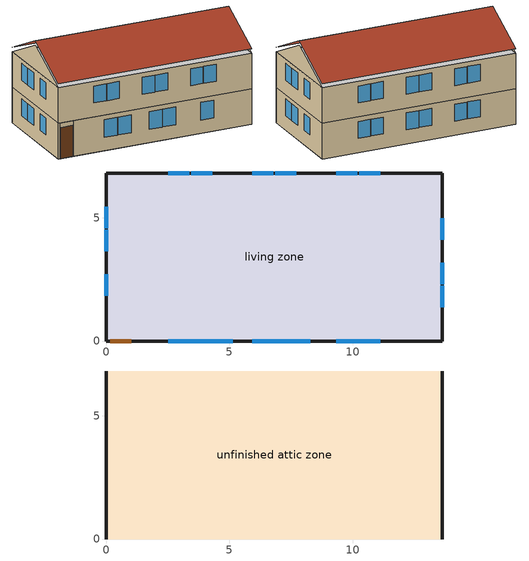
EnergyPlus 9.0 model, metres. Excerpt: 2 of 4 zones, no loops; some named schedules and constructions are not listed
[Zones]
living zone
 floor foundation (FloorFndGrndFinSlab): 0,0 0,6.82 13.63,6.82 13.63,0 z0
 wall outside (WallExtInsFin): 13.63,0 13.63,6.82 0,6.82 0,0 13.63,0 z2.44:4.88; 0.13,0 1.05,0 13.63,0 13.63,6.82 0,6.82 0,0 0.13,0 z0:2.44
 window (WindowConstruction): 13.63,1.38 13.63,2.24 / 13.63,2.3 13.63,3.17 / 13.63,4.11 13.63,4.98 / 2.51,0 3.38,0 / 3.44,0 4.31,0 / 5.92,0 6.79,0 / 6.85,0 7.71,0 / 9.33,0 10.19,0 / 10.25,0 11.12,0 / 0,5.44 0,4.57 / 0,4.51 0,3.65 / 0,2.7 0,1.84 / 11.12,6.82 10.25,6.82 / 10.19,6.82 9.33,6.82 / 7.71,6.82 6.85,6.82 / 6.79,6.82 5.92,6.82 / 4.3,6.82 3.44,6.82 / 3.38,6.82 2.51,6.82 z3.42:4.57; 0,5.44 0,4.57 / 0,4.51 0,3.65 / 0,2.7 0,1.84 / 11.12,6.82 10.25,6.82 / 10.19,6.82 9.33,6.82 / 7.71,6.82 6.85,6.82 / 6.79,6.82 5.92,6.82 / 4.3,6.82 3.44,6.82 / 3.38,6.82 2.51,6.82 / 13.63,1.38 13.63,2.24 / 13.63,2.3 13.63,3.17 / 13.63,4.11 13.63,4.98 z0.98:2.13; 3.25,0 4.16,0 / 4.22,0 5.14,0 / 6.4,0 7.31,0 / 7.37,0 8.28,0 / 10.03,0 10.94,0 z0.92:2.13
 door (Door): 0.15,0 1.02,0 z0:2.13
unfinished attic zone
 floor to living zone (FloorFinInsUnfinAttic): 0,6.82 13.63,6.82 13.63,0 0,0 z4.88
 wall outside (WallExtUninsUnfin): 0,3.41,6.58 0,6.82,4.88 0,0,4.88; 13.63,3.41,6.58 13.63,0,4.88 13.63,6.82,4.88
 roof outside (RoofUnfinInsExt): 13.63,3.41,6.89 0,3.41,6.89 0,0,5.18 13.63,0,5.18; 0,3.41,6.89 13.63,3.41,6.89 13.63,6.82,5.18 0,6.82,5.18
[Schedule:Day:Interval]
res mv_1 range exhaust schedule allday11; res mv_1 range exhaust schedule allday12: No, 15:00, 0, 16:00, 1, 24:00, 0
res mv_1 range exhaust schedule summer design; res range gas|false schedule summer design; res refrig schedule summer design; Window shading schedule allday10; Window shading schedule allday5; Window shading schedule allday6; Window shading schedule allday7; Window shading schedule allday8; Window shading schedule allday9: No, 24:00, 1
res mv_1 range exhaust schedule winter design; res range gas|false schedule winter design; res refrig schedule winter design; Schedule Day 14; Schedule Day 20; Schedule Day 27; Schedule Day 28; Schedule Day 31; Schedule Day 5; Window shading schedule allday1; Window shading schedule allday11; Window shading schedule allday12; Window shading schedule allday2; Window shading schedule allday3; Window shading schedule allday4: No, 24:00, 0
res nv_1 availability schedule allday1 on; res nv_1 availability schedule allday1 on 1; res nv_1 availability schedule allday1 on 10; res nv_1 availability schedule allday1 on 11; res nv_1 availability schedule allday1 on 2; res nv_1 availability schedule allday1 on 3; res nv_1 availability schedule allday1 on 4; res nv_1 availability schedule allday1 on 5; res nv_1 availability schedule allday1 on 6; res nv_1 availability schedule allday1 on 7; res nv_1 availability schedule allday1 on 8; res nv_1 availability schedule allday1 on 9: No, 01:00, 1, 02:00, 1, 03:00, 1, 04:00, 1, 05:00, 1, 06:00, 1, 07:00, 1, 08:00, 1, 09:00, 1, 10:00, 1, 11:00, 1, 12:00, 1, 13:00, 1, 14:00, 1, 15:00, 1, 16:00, 1, 17:00, 1, 18:00, 1, 19:00, 1, 20:00, 1, 21:00, 1, 22:00, 1, 23:00, 1, 24:00, 1
res nv_1 temp schedule allday1; res nv_1 temp schedule allday11; res nv_1 temp schedule allday12; res nv_1 temp schedule allday2; res nv_1 temp schedule allday3; res nv_1 temp schedule allday4: No, 24:00, 23.8889
res nv_1 temp schedule allday10; res nv_1 temp schedule allday5; res nv_1 temp schedule allday6; res nv_1 temp schedule allday7; res nv_1 temp schedule allday8; res nv_1 temp schedule allday9: No, 24:00, 22.2222
res range gas|false schedule allday10; res range gas|false schedule allday11: No, 02:00, 0.0461562, 04:00, 0.026375, 05:00, 0.0461562, 06:00, 0.0725311, 07:00, 0.164844, 08:00, 0.276937, 09:00, 0.303312, 10:00, 0.3165, 11:00, 0.276937, 12:00, 0.329687, 13:00, 0.375843, 14:00, 0.303312, 15:00, 0.375843, 16:00, 0.290125, 17:00, 0.606624, 18:00, 0.989061, 19:00, 0.771468, 20:00, 0.395624, 21:00, 0.230781, 22:00, 0.164844, 23:00, 0.1055, 24:00, 0.0725311
res range gas|false schedule allday12: No, 02:00, 0.0466667, 04:00, 0.0266667, 05:00, 0.0466667, 06:00, 0.0733333, 07:00, 0.166667, 08:00, 0.28, 09:00, 0.306667, 10:00, 0.32, 11:00, 0.28, 12:00, 0.333333, 13:00, 0.38, 14:00, 0.306667, 15:00, 0.38, 16:00, 0.293333, 17:00, 0.613333, 18:00, 1, 19:00, 0.78, 20:00, 0.4, 21:00, 0.233333, 22:00, 0.166667, 23:00, 0.106667, 24:00, 0.0733333
res range gas|false schedule allday8: No, 02:00, 0.0381161, 04:00, 0.0217806, 05:00, 0.0381161, 06:00, 0.0598967, 07:00, 0.136129, 08:00, 0.228696, 09:00, 0.250477, 10:00, 0.261367, 11:00, 0.228696, 12:00, 0.272258, 13:00, 0.310374, 14:00, 0.250477, 15:00, 0.310374, 16:00, 0.239587, 17:00, 0.500954, 18:00, 0.816773, 19:00, 0.637083, 20:00, 0.326709, 21:00, 0.19058, 22:00, 0.136129, 23:00, 0.0871225, 24:00, 0.0598967
res range gas|false schedule allday9: No, 02:00, 0.0378608, 04:00, 0.0216348, 05:00, 0.0378608, 06:00, 0.0594956, 07:00, 0.135217, 08:00, 0.227165, 09:00, 0.2488, 10:00, 0.259617, 11:00, 0.227165, 12:00, 0.270435, 13:00, 0.308295, 14:00, 0.2488, 15:00, 0.308295, 16:00, 0.237982, 17:00, 0.4976, 18:00, 0.811304, 19:00, 0.632817, 20:00, 0.324521, 21:00, 0.189304, 22:00, 0.135217, 23:00, 0.086539, 24:00, 0.0594956
res refrig schedule allday1; res refrig schedule allday12: No, 01:00, 0.610949, 02:00, 0.595675, 03:00, 0.580401, 04:00, 0.565128, 06:00, 0.549854, 07:00, 0.580401, 08:00, 0.610949, 10:00, 0.626223, 12:00, 0.610949, 15:00, 0.641496, 16:00, 0.626223, 17:00, 0.672044, 18:00, 0.733139, 19:00, 0.763686, 20:00, 0.733139, 21:00, 0.717865, 22:00, 0.702591, 23:00, 0.672044, 24:00, 0.626223
res refrig schedule allday10: No, 01:00, 0.679562, 02:00, 0.662573, 03:00, 0.645584, 04:00, 0.628595, 06:00, 0.611606, 07:00, 0.645584, 08:00, 0.679562, 10:00, 0.696551, 12:00, 0.679562, 15:00, 0.71354, 16:00, 0.696551, 17:00, 0.747518, 18:00, 0.815474, 19:00, 0.849453, 20:00, 0.815474, 21:00, 0.798485, 22:00, 0.781496, 23:00, 0.747518, 24:00, 0.696551
res refrig schedule allday11: No, 01:00, 0.675182, 02:00, 0.658303, 03:00, 0.641423, 04:00, 0.624544, 06:00, 0.607664, 07:00, 0.641423, 08:00, 0.675182, 10:00, 0.692062, 12:00, 0.675182, 15:00, 0.708942, 16:00, 0.692062, 17:00, 0.742701, 18:00, 0.810219, 19:00, 0.843978, 20:00, 0.810219, 21:00, 0.793339, 22:00, 0.77646, 23:00, 0.742701, 24:00, 0.692062
res refrig schedule allday2: No, 01:00, 0.609489, 02:00, 0.594252, 03:00, 0.579015, 04:00, 0.563777, 06:00, 0.54854, 07:00, 0.579015, 08:00, 0.609489, 10:00, 0.624726, 12:00, 0.609489, 15:00, 0.639964, 16:00, 0.624726, 17:00, 0.670438, 18:00, 0.731387, 19:00, 0.761861, 20:00, 0.731387, 21:00, 0.71615, 22:00, 0.700912, 23:00, 0.670438, 24:00, 0.624726
res refrig schedule allday3; res refrig schedule allday4; res refrig schedule allday5: No, 01:00, 0.791241, 02:00, 0.77146, 03:00, 0.751679, 04:00, 0.731898, 06:00, 0.712117, 07:00, 0.751679, 08:00, 0.791241, 10:00, 0.811022, 12:00, 0.791241, 15:00, 0.830803, 16:00, 0.811022, 17:00, 0.870365, 18:00, 0.949489, 19:00, 0.989051, 20:00, 0.949489, 21:00, 0.929708, 22:00, 0.909927, 23:00, 0.870365, 24:00, 0.811022
res refrig schedule allday6; res refrig schedule allday7; res refrig schedule allday8; res refrig schedule allday9: No, 01:00, 0.8, 02:00, 0.78, 03:00, 0.76, 04:00, 0.74, 06:00, 0.72, 07:00, 0.76, 08:00, 0.8, 10:00, 0.82, 12:00, 0.8, 15:00, 0.84, 16:00, 0.82, 17:00, 0.88, 18:00, 0.96, 19:00, 1, 20:00, 0.96, 21:00, 0.94, 22:00, 0.92, 23:00, 0.88, 24:00, 0.82
[Schedule:Week:Daily]
res mv_1 bath exhaust schedule Week Rule - Jan1-Jan6: Schedule Day 32, res mv_1 bath exhaust schedule allday1, res mv_1 bath exhaust schedule allday1, res mv_1 bath exhaust schedule allday1, res mv_1 bath exhaust schedule allday1, res mv_1 bath exhaust schedule allday1, res mv_1 bath exhaust schedule allday1, Schedule Day 32, res mv_1 bath exhaust schedule summer design, res mv_1 bath exhaust schedule winter design, Schedule Day 32, Schedule Day 32
res mv_1 bath exhaust schedule Week Rule - Jan7-Jan27: res mv_1 bath exhaust schedule allday1, res mv_1 bath exhaust schedule allday1, res mv_1 bath exhaust schedule allday1, res mv_1 bath exhaust schedule allday1, res mv_1 bath exhaust schedule allday1, res mv_1 bath exhaust schedule allday1, res mv_1 bath exhaust schedule allday1, Schedule Day 32, res mv_1 bath exhaust schedule summer design, res mv_1 bath exhaust schedule winter design, Schedule Day 32, Schedule Day 32
res mv_1 bath exhaust schedule Week Rule - Jan28-Feb3: res mv_1 bath exhaust schedule allday1, res mv_1 bath exhaust schedule allday1, res mv_1 bath exhaust schedule allday1, res mv_1 bath exhaust schedule allday1, res mv_1 bath exhaust schedule allday2, res mv_1 bath exhaust schedule allday2, res mv_1 bath exhaust schedule allday2, Schedule Day 32, res mv_1 bath exhaust schedule summer design, res mv_1 bath exhaust schedule winter design, Schedule Day 32, Schedule Day 32
res mv_1 bath exhaust schedule Week Rule - Feb4-Feb24: res mv_1 bath exhaust schedule allday2, res mv_1 bath exhaust schedule allday2, res mv_1 bath exhaust schedule allday2, res mv_1 bath exhaust schedule allday2, res mv_1 bath exhaust schedule allday2, res mv_1 bath exhaust schedule allday2, res mv_1 bath exhaust schedule allday2, Schedule Day 32, res mv_1 bath exhaust schedule summer design, res mv_1 bath exhaust schedule winter design, Schedule Day 32, Schedule Day 32
res mv_1 bath exhaust schedule Week Rule - Feb25-Mar3: res mv_1 bath exhaust schedule allday2, res mv_1 bath exhaust schedule allday2, res mv_1 bath exhaust schedule allday2, res mv_1 bath exhaust schedule allday2, res mv_1 bath exhaust schedule allday3, res mv_1 bath exhaust schedule allday3, res mv_1 bath exhaust schedule allday3, Schedule Day 32, res mv_1 bath exhaust schedule summer design, res mv_1 bath exhaust schedule winter design, Schedule Day 32, Schedule Day 32
res mv_1 bath exhaust schedule Week Rule - Mar4-Mar31: res mv_1 bath exhaust schedule allday3, res mv_1 bath exhaust schedule allday3, res mv_1 bath exhaust schedule allday3, res mv_1 bath exhaust schedule allday3, res mv_1 bath exhaust schedule allday3, res mv_1 bath exhaust schedule allday3, res mv_1 bath exhaust schedule allday3, Schedule Day 32, res mv_1 bath exhaust schedule summer design, res mv_1 bath exhaust schedule winter design, Schedule Day 32, Schedule Day 32
res mv_1 bath exhaust schedule Week Rule - Apr1-Apr28: res mv_1 bath exhaust schedule allday4, res mv_1 bath exhaust schedule allday4, res mv_1 bath exhaust schedule allday4, res mv_1 bath exhaust schedule allday4, res mv_1 bath exhaust schedule allday4, res mv_1 bath exhaust schedule allday4, res mv_1 bath exhaust schedule allday4, Schedule Day 32, res mv_1 bath exhaust schedule summer design, res mv_1 bath exhaust schedule winter design, Schedule Day 32, Schedule Day 32
res mv_1 bath exhaust schedule Week Rule - Apr29-May5: res mv_1 bath exhaust schedule allday4, res mv_1 bath exhaust schedule allday4, res mv_1 bath exhaust schedule allday5, res mv_1 bath exhaust schedule allday5, res mv_1 bath exhaust schedule allday5, res mv_1 bath exhaust schedule allday5, res mv_1 bath exhaust schedule allday5, Schedule Day 32, res mv_1 bath exhaust schedule summer design, res mv_1 bath exhaust schedule winter design, Schedule Day 32, Schedule Day 32
res mv_1 bath exhaust schedule Week Rule - May6-May26: res mv_1 bath exhaust schedule allday5, res mv_1 bath exhaust schedule allday5, res mv_1 bath exhaust schedule allday5, res mv_1 bath exhaust schedule allday5, res mv_1 bath exhaust schedule allday5, res mv_1 bath exhaust schedule allday5, res mv_1 bath exhaust schedule allday5, Schedule Day 32, res mv_1 bath exhaust schedule summer design, res mv_1 bath exhaust schedule winter design, Schedule Day 32, Schedule Day 32
res mv_1 bath exhaust schedule Week Rule - May27-Jun2: res mv_1 bath exhaust schedule allday5, res mv_1 bath exhaust schedule allday5, res mv_1 bath exhaust schedule allday5, res mv_1 bath exhaust schedule allday5, res mv_1 bath exhaust schedule allday5, res mv_1 bath exhaust schedule allday6, res mv_1 bath exhaust schedule allday6, Schedule Day 32, res mv_1 bath exhaust schedule summer design, res mv_1 bath exhaust schedule winter design, Schedule Day 32, Schedule Day 32
res mv_1 bath exhaust schedule Week Rule - Jun3-Jun30: res mv_1 bath exhaust schedule allday6, res mv_1 bath exhaust schedule allday6, res mv_1 bath exhaust schedule allday6, res mv_1 bath exhaust schedule allday6, res mv_1 bath exhaust schedule allday6, res mv_1 bath exhaust schedule allday6, res mv_1 bath exhaust schedule allday6, Schedule Day 32, res mv_1 bath exhaust schedule summer design, res mv_1 bath exhaust schedule winter design, Schedule Day 32, Schedule Day 32
res mv_1 bath exhaust schedule Week Rule - Jul1-Jul28: res mv_1 bath exhaust schedule allday7, res mv_1 bath exhaust schedule allday7, res mv_1 bath exhaust schedule allday7, res mv_1 bath exhaust schedule allday7, res mv_1 bath exhaust schedule allday7, res mv_1 bath exhaust schedule allday7, res mv_1 bath exhaust schedule allday7, Schedule Day 32, res mv_1 bath exhaust schedule summer design, res mv_1 bath exhaust schedule winter design, Schedule Day 32, Schedule Day 32
res mv_1 bath exhaust schedule Week Rule - Jul29-Aug4: res mv_1 bath exhaust schedule allday7, res mv_1 bath exhaust schedule allday7, res mv_1 bath exhaust schedule allday7, res mv_1 bath exhaust schedule allday8, res mv_1 bath exhaust schedule allday8, res mv_1 bath exhaust schedule allday8, res mv_1 bath exhaust schedule allday8, Schedule Day 32, res mv_1 bath exhaust schedule summer design, res mv_1 bath exhaust schedule winter design, Schedule Day 32, Schedule Day 32
res mv_1 bath exhaust schedule Week Rule - Aug5-Aug25: res mv_1 bath exhaust schedule allday8, res mv_1 bath exhaust schedule allday8, res mv_1 bath exhaust schedule allday8, res mv_1 bath exhaust schedule allday8, res mv_1 bath exhaust schedule allday8, res mv_1 bath exhaust schedule allday8, res mv_1 bath exhaust schedule allday8, Schedule Day 32, res mv_1 bath exhaust schedule summer design, res mv_1 bath exhaust schedule winter design, Schedule Day 32, Schedule Day 32
res mv_1 bath exhaust schedule Week Rule - Aug26-Sep1: res mv_1 bath exhaust schedule allday8, res mv_1 bath exhaust schedule allday8, res mv_1 bath exhaust schedule allday8, res mv_1 bath exhaust schedule allday8, res mv_1 bath exhaust schedule allday8, res mv_1 bath exhaust schedule allday8, res mv_1 bath exhaust schedule allday9, Schedule Day 32, res mv_1 bath exhaust schedule summer design, res mv_1 bath exhaust schedule winter design, Schedule Day 32, Schedule Day 32
res mv_1 bath exhaust schedule Week Rule - Sep2-Sep29: res mv_1 bath exhaust schedule allday9, res mv_1 bath exhaust schedule allday9, res mv_1 bath exhaust schedule allday9, res mv_1 bath exhaust schedule allday9, res mv_1 bath exhaust schedule allday9, res mv_1 bath exhaust schedule allday9, res mv_1 bath exhaust schedule allday9, Schedule Day 32, res mv_1 bath exhaust schedule summer design, res mv_1 bath exhaust schedule winter design, Schedule Day 32, Schedule Day 32
res mv_1 bath exhaust schedule Week Rule - Sep30-Oct6: res mv_1 bath exhaust schedule allday9, res mv_1 bath exhaust schedule allday10, res mv_1 bath exhaust schedule allday10, res mv_1 bath exhaust schedule allday10, res mv_1 bath exhaust schedule allday10, res mv_1 bath exhaust schedule allday10, res mv_1 bath exhaust schedule allday10, Schedule Day 32, res mv_1 bath exhaust schedule summer design, res mv_1 bath exhaust schedule winter design, Schedule Day 32, Schedule Day 32
res mv_1 bath exhaust schedule Week Rule - Oct7-Oct27: res mv_1 bath exhaust schedule allday10, res mv_1 bath exhaust schedule allday10, res mv_1 bath exhaust schedule allday10, res mv_1 bath exhaust schedule allday10, res mv_1 bath exhaust schedule allday10, res mv_1 bath exhaust schedule allday10, res mv_1 bath exhaust schedule allday10, Schedule Day 32, res mv_1 bath exhaust schedule summer design, res mv_1 bath exhaust schedule winter design, Schedule Day 32, Schedule Day 32
res mv_1 bath exhaust schedule Week Rule - Oct28-Nov3: res mv_1 bath exhaust schedule allday10, res mv_1 bath exhaust schedule allday10, res mv_1 bath exhaust schedule allday10, res mv_1 bath exhaust schedule allday10, res mv_1 bath exhaust schedule allday11, res mv_1 bath exhaust schedule allday11, res mv_1 bath exhaust schedule allday11, Schedule Day 32, res mv_1 bath exhaust schedule summer design, res mv_1 bath exhaust schedule winter design, Schedule Day 32, Schedule Day 32
res mv_1 bath exhaust schedule Week Rule - Nov4-Nov24: res mv_1 bath exhaust schedule allday11, res mv_1 bath exhaust schedule allday11, res mv_1 bath exhaust schedule allday11, res mv_1 bath exhaust schedule allday11, res mv_1 bath exhaust schedule allday11, res mv_1 bath exhaust schedule allday11, res mv_1 bath exhaust schedule allday11, Schedule Day 32, res mv_1 bath exhaust schedule summer design, res mv_1 bath exhaust schedule winter design, Schedule Day 32, Schedule Day 32
res mv_1 bath exhaust schedule Week Rule - Nov25-Dec1: res mv_1 bath exhaust schedule allday11, res mv_1 bath exhaust schedule allday11, res mv_1 bath exhaust schedule allday11, res mv_1 bath exhaust schedule allday11, res mv_1 bath exhaust schedule allday11, res mv_1 bath exhaust schedule allday11, res mv_1 bath exhaust schedule allday12, Schedule Day 32, res mv_1 bath exhaust schedule summer design, res mv_1 bath exhaust schedule winter design, Schedule Day 32, Schedule Day 32
res mv_1 bath exhaust schedule Week Rule - Dec2-Dec31: res mv_1 bath exhaust schedule allday12, res mv_1 bath exhaust schedule allday12, res mv_1 bath exhaust schedule allday12, res mv_1 bath exhaust schedule allday12, res mv_1 bath exhaust schedule allday12, res mv_1 bath exhaust schedule allday12, res mv_1 bath exhaust schedule allday12, Schedule Day 32, res mv_1 bath exhaust schedule summer design, res mv_1 bath exhaust schedule winter design, Schedule Day 32, Schedule Day 32
res mv_1 dryer exhaust schedule Week Rule - Jan1-Jan6: Schedule Day 33, res mv_1 dryer exhaust schedule allday1, res mv_1 dryer exhaust schedule allday2, res mv_1 dryer exhaust schedule allday3, res mv_1 dryer exhaust schedule allday4, res mv_1 dryer exhaust schedule allday5, res mv_1 dryer exhaust schedule allday6, Schedule Day 33, Schedule Day 33, Schedule Day 33, Schedule Day 33, Schedule Day 33
res mv_1 dryer exhaust schedule Week Rule - Jan7-Dec31: res mv_1 dryer exhaust schedule allday7, res mv_1 dryer exhaust schedule allday1, res mv_1 dryer exhaust schedule allday2, res mv_1 dryer exhaust schedule allday3, res mv_1 dryer exhaust schedule allday4, res mv_1 dryer exhaust schedule allday5, res mv_1 dryer exhaust schedule allday6, Schedule Day 33, Schedule Day 33, Schedule Day 33, Schedule Day 33, Schedule Day 33
res mv_1 range exhaust schedule Week Rule - Jan1-Jan6: Schedule Day 31, res mv_1 range exhaust schedule allday1, res mv_1 range exhaust schedule allday1, res mv_1 range exhaust schedule allday1, res mv_1 range exhaust schedule allday1, res mv_1 range exhaust schedule allday1, res mv_1 range exhaust schedule allday1, Schedule Day 31, res mv_1 range exhaust schedule summer design, res mv_1 range exhaust schedule winter design, Schedule Day 31, Schedule Day 31
res mv_1 range exhaust schedule Week Rule - Jan7-Jan27: res mv_1 range exhaust schedule allday1, res mv_1 range exhaust schedule allday1, res mv_1 range exhaust schedule allday1, res mv_1 range exhaust schedule allday1, res mv_1 range exhaust schedule allday1, res mv_1 range exhaust schedule allday1, res mv_1 range exhaust schedule allday1, Schedule Day 31, res mv_1 range exhaust schedule summer design, res mv_1 range exhaust schedule winter design, Schedule Day 31, Schedule Day 31
res mv_1 range exhaust schedule Week Rule - Jan28-Feb3: res mv_1 range exhaust schedule allday1, res mv_1 range exhaust schedule allday1, res mv_1 range exhaust schedule allday1, res mv_1 range exhaust schedule allday1, res mv_1 range exhaust schedule allday2, res mv_1 range exhaust schedule allday2, res mv_1 range exhaust schedule allday2, Schedule Day 31, res mv_1 range exhaust schedule summer design, res mv_1 range exhaust schedule winter design, Schedule Day 31, Schedule Day 31
res mv_1 range exhaust schedule Week Rule - Feb4-Feb24: res mv_1 range exhaust schedule allday2, res mv_1 range exhaust schedule allday2, res mv_1 range exhaust schedule allday2, res mv_1 range exhaust schedule allday2, res mv_1 range exhaust schedule allday2, res mv_1 range exhaust schedule allday2, res mv_1 range exhaust schedule allday2, Schedule Day 31, res mv_1 range exhaust schedule summer design, res mv_1 range exhaust schedule winter design, Schedule Day 31, Schedule Day 31
res mv_1 range exhaust schedule Week Rule - Feb25-Mar3: res mv_1 range exhaust schedule allday2, res mv_1 range exhaust schedule allday2, res mv_1 range exhaust schedule allday2, res mv_1 range exhaust schedule allday2, res mv_1 range exhaust schedule allday3, res mv_1 range exhaust schedule allday3, res mv_1 range exhaust schedule allday3, Schedule Day 31, res mv_1 range exhaust schedule summer design, res mv_1 range exhaust schedule winter design, Schedule Day 31, Schedule Day 31
res mv_1 range exhaust schedule Week Rule - Mar4-Mar31: res mv_1 range exhaust schedule allday3, res mv_1 range exhaust schedule allday3, res mv_1 range exhaust schedule allday3, res mv_1 range exhaust schedule allday3, res mv_1 range exhaust schedule allday3, res mv_1 range exhaust schedule allday3, res mv_1 range exhaust schedule allday3, Schedule Day 31, res mv_1 range exhaust schedule summer design, res mv_1 range exhaust schedule winter design, Schedule Day 31, Schedule Day 31
res mv_1 range exhaust schedule Week Rule - Apr1-Apr28: res mv_1 range exhaust schedule allday4, res mv_1 range exhaust schedule allday4, res mv_1 range exhaust schedule allday4, res mv_1 range exhaust schedule allday4, res mv_1 range exhaust schedule allday4, res mv_1 range exhaust schedule allday4, res mv_1 range exhaust schedule allday4, Schedule Day 31, res mv_1 range exhaust schedule summer design, res mv_1 range exhaust schedule winter design, Schedule Day 31, Schedule Day 31
res mv_1 range exhaust schedule Week Rule - Nov4-Nov24: res mv_1 range exhaust schedule allday11, res mv_1 range exhaust schedule allday11, res mv_1 range exhaust schedule allday11, res mv_1 range exhaust schedule allday11, res mv_1 range exhaust schedule allday11, res mv_1 range exhaust schedule allday11, res mv_1 range exhaust schedule allday11, Schedule Day 31, res mv_1 range exhaust schedule summer design, res mv_1 range exhaust schedule winter design, Schedule Day 31, Schedule Day 31
res mv_1 range exhaust schedule Week Rule - Nov25-Dec1: res mv_1 range exhaust schedule allday11, res mv_1 range exhaust schedule allday11, res mv_1 range exhaust schedule allday11, res mv_1 range exhaust schedule allday11, res mv_1 range exhaust schedule allday11, res mv_1 range exhaust schedule allday11, res mv_1 range exhaust schedule allday12, Schedule Day 31, res mv_1 range exhaust schedule summer design, res mv_1 range exhaust schedule winter design, Schedule Day 31, Schedule Day 31
res mv_1 range exhaust schedule Week Rule - Dec2-Dec31: res mv_1 range exhaust schedule allday12, res mv_1 range exhaust schedule allday12, res mv_1 range exhaust schedule allday12, res mv_1 range exhaust schedule allday12, res mv_1 range exhaust schedule allday12, res mv_1 range exhaust schedule allday12, res mv_1 range exhaust schedule allday12, Schedule Day 31, res mv_1 range exhaust schedule summer design, res mv_1 range exhaust schedule winter design, Schedule Day 31, Schedule Day 31
res nv_1 avail schedule Week Rule - Jan1-Jan27: Schedule Day 28, res nv_1 availability schedule allday1 on, Schedule Day 28, res nv_1 availability schedule allday1 on, Schedule Day 28, res nv_1 availability schedule allday1 on, Schedule Day 28, Schedule Day 28, Schedule Day 28, Schedule Day 28, Schedule Day 28, Schedule Day 28
res nv_1 avail schedule Week Rule - Jan28-Feb3: Schedule Day 28, res nv_1 availability schedule allday1 on, Schedule Day 28, res nv_1 availability schedule allday1 on, Schedule Day 28, res nv_1 availability schedule allday1 on 1, Schedule Day 28, Schedule Day 28, Schedule Day 28, Schedule Day 28, Schedule Day 28, Schedule Day 28
res nv_1 avail schedule Week Rule - Feb4-Feb24: Schedule Day 28, res nv_1 availability schedule allday1 on 1, Schedule Day 28, res nv_1 availability schedule allday1 on 1, Schedule Day 28, res nv_1 availability schedule allday1 on 1, Schedule Day 28, Schedule Day 28, Schedule Day 28, Schedule Day 28, Schedule Day 28, Schedule Day 28
res nv_1 avail schedule Week Rule - Feb25-Mar3: Schedule Day 28, res nv_1 availability schedule allday1 on 1, Schedule Day 28, res nv_1 availability schedule allday1 on 1, Schedule Day 28, res nv_1 availability schedule allday1 on 2, Schedule Day 28, Schedule Day 28, Schedule Day 28, Schedule Day 28, Schedule Day 28, Schedule Day 28
res nv_1 avail schedule Week Rule - Mar4-Mar31: Schedule Day 28, res nv_1 availability schedule allday1 on 2, Schedule Day 28, res nv_1 availability schedule allday1 on 2, Schedule Day 28, res nv_1 availability schedule allday1 on 2, Schedule Day 28, Schedule Day 28, Schedule Day 28, Schedule Day 28, Schedule Day 28, Schedule Day 28
res nv_1 avail schedule Week Rule - Apr1-Apr28: Schedule Day 28, res nv_1 availability schedule allday1 on 3, Schedule Day 28, res nv_1 availability schedule allday1 on 3, Schedule Day 28, res nv_1 availability schedule allday1 on 3, Schedule Day 28, Schedule Day 28, Schedule Day 28, Schedule Day 28, Schedule Day 28, Schedule Day 28
res nv_1 avail schedule Week Rule - Apr29-May5: Schedule Day 28, res nv_1 availability schedule allday1 on 3, Schedule Day 28, res nv_1 availability schedule allday1 on 4, Schedule Day 28, res nv_1 availability schedule allday1 on 4, Schedule Day 28, Schedule Day 28, Schedule Day 28, Schedule Day 28, Schedule Day 28, Schedule Day 28
res nv_1 avail schedule Week Rule - May6-May26: Schedule Day 28, res nv_1 availability schedule allday1 on 4, Schedule Day 28, res nv_1 availability schedule allday1 on 4, Schedule Day 28, res nv_1 availability schedule allday1 on 4, Schedule Day 28, Schedule Day 28, Schedule Day 28, Schedule Day 28, Schedule Day 28, Schedule Day 28
res nv_1 avail schedule Week Rule - May27-Jun2: Schedule Day 28, res nv_1 availability schedule allday1 on 4, Schedule Day 28, res nv_1 availability schedule allday1 on 4, Schedule Day 28, res nv_1 availability schedule allday1 on 5, Schedule Day 28, Schedule Day 28, Schedule Day 28, Schedule Day 28, Schedule Day 28, Schedule Day 28
res nv_1 avail schedule Week Rule - Jun3-Jun30: Schedule Day 28, res nv_1 availability schedule allday1 on 5, Schedule Day 28, res nv_1 availability schedule allday1 on 5, Schedule Day 28, res nv_1 availability schedule allday1 on 5, Schedule Day 28, Schedule Day 28, Schedule Day 28, Schedule Day 28, Schedule Day 28, Schedule Day 28
res nv_1 avail schedule Week Rule - Jul1-Jul28: Schedule Day 28, res nv_1 availability schedule allday1 on 6, Schedule Day 28, res nv_1 availability schedule allday1 on 6, Schedule Day 28, res nv_1 availability schedule allday1 on 6, Schedule Day 28, Schedule Day 28, Schedule Day 28, Schedule Day 28, Schedule Day 28, Schedule Day 28
res nv_1 avail schedule Week Rule - Jul29-Aug4: Schedule Day 28, res nv_1 availability schedule allday1 on 6, Schedule Day 28, res nv_1 availability schedule allday1 on 7, Schedule Day 28, res nv_1 availability schedule allday1 on 7, Schedule Day 28, Schedule Day 28, Schedule Day 28, Schedule Day 28, Schedule Day 28, Schedule Day 28
res nv_1 avail schedule Week Rule - Aug5-Sep1: Schedule Day 28, res nv_1 availability schedule allday1 on 7, Schedule Day 28, res nv_1 availability schedule allday1 on 7, Schedule Day 28, res nv_1 availability schedule allday1 on 7, Schedule Day 28, Schedule Day 28, Schedule Day 28, Schedule Day 28, Schedule Day 28, Schedule Day 28
res nv_1 avail schedule Week Rule - Sep2-Sep29: Schedule Day 28, res nv_1 availability schedule allday1 on 8, Schedule Day 28, res nv_1 availability schedule allday1 on 8, Schedule Day 28, res nv_1 availability schedule allday1 on 8, Schedule Day 28, Schedule Day 28, Schedule Day 28, Schedule Day 28, Schedule Day 28, Schedule Day 28
res nv_1 avail schedule Week Rule - Sep30-Oct27: Schedule Day 28, res nv_1 availability schedule allday1 on 9, Schedule Day 28, res nv_1 availability schedule allday1 on 9, Schedule Day 28, res nv_1 availability schedule allday1 on 9, Schedule Day 28, Schedule Day 28, Schedule Day 28, Schedule Day 28, Schedule Day 28, Schedule Day 28
res nv_1 avail schedule Week Rule - Oct28-Nov3: Schedule Day 28, res nv_1 availability schedule allday1 on 9, Schedule Day 28, res nv_1 availability schedule allday1 on 9, Schedule Day 28, res nv_1 availability schedule allday1 on 10, Schedule Day 28, Schedule Day 28, Schedule Day 28, Schedule Day 28, Schedule Day 28, Schedule Day 28
res nv_1 avail schedule Week Rule - Nov4-Dec1: Schedule Day 28, res nv_1 availability schedule allday1 on 10, Schedule Day 28, res nv_1 availability schedule allday1 on 10, Schedule Day 28, res nv_1 availability schedule allday1 on 10, Schedule Day 28, Schedule Day 28, Schedule Day 28, Schedule Day 28, Schedule Day 28, Schedule Day 28
res nv_1 avail schedule Week Rule - Dec2-Dec31: Schedule Day 28, res nv_1 availability schedule allday1 on 11, Schedule Day 28, res nv_1 availability schedule allday1 on 11, Schedule Day 28, res nv_1 availability schedule allday1 on 11, Schedule Day 28, Schedule Day 28, Schedule Day 28, Schedule Day 28, Schedule Day 28, Schedule Day 28
res nv_1 temp schedule Week Rule - Jan1-Jan6: Schedule Day 27, res nv_1 temp schedule allday1, res nv_1 temp schedule allday1, res nv_1 temp schedule allday1, res nv_1 temp schedule allday1, res nv_1 temp schedule allday1, res nv_1 temp schedule allday1, Schedule Day 27, Schedule Day 27, Schedule Day 27, Schedule Day 27, Schedule Day 27
res nv_1 temp schedule Week Rule - Jan7-Jan27: res nv_1 temp schedule allday1, res nv_1 temp schedule allday1, res nv_1 temp schedule allday1, res nv_1 temp schedule allday1, res nv_1 temp schedule allday1, res nv_1 temp schedule allday1, res nv_1 temp schedule allday1, Schedule Day 27, Schedule Day 27, Schedule Day 27, Schedule Day 27, Schedule Day 27
res nv_1 temp schedule Week Rule - Jan28-Feb3: res nv_1 temp schedule allday1, res nv_1 temp schedule allday1, res nv_1 temp schedule allday1, res nv_1 temp schedule allday1, res nv_1 temp schedule allday2, res nv_1 temp schedule allday2, res nv_1 temp schedule allday2, Schedule Day 27, Schedule Day 27, Schedule Day 27, Schedule Day 27, Schedule Day 27
res nv_1 temp schedule Week Rule - Feb4-Feb24: res nv_1 temp schedule allday2, res nv_1 temp schedule allday2, res nv_1 temp schedule allday2, res nv_1 temp schedule allday2, res nv_1 temp schedule allday2, res nv_1 temp schedule allday2, res nv_1 temp schedule allday2, Schedule Day 27, Schedule Day 27, Schedule Day 27, Schedule Day 27, Schedule Day 27
res nv_1 temp schedule Week Rule - Feb25-Mar3: res nv_1 temp schedule allday2, res nv_1 temp schedule allday2, res nv_1 temp schedule allday2, res nv_1 temp schedule allday2, res nv_1 temp schedule allday3, res nv_1 temp schedule allday3, res nv_1 temp schedule allday3, Schedule Day 27, Schedule Day 27, Schedule Day 27, Schedule Day 27, Schedule Day 27
res nv_1 temp schedule Week Rule - Mar4-Mar31: res nv_1 temp schedule allday3, res nv_1 temp schedule allday3, res nv_1 temp schedule allday3, res nv_1 temp schedule allday3, res nv_1 temp schedule allday3, res nv_1 temp schedule allday3, res nv_1 temp schedule allday3, Schedule Day 27, Schedule Day 27, Schedule Day 27, Schedule Day 27, Schedule Day 27
res nv_1 temp schedule Week Rule - Apr1-Apr28: res nv_1 temp schedule allday4, res nv_1 temp schedule allday4, res nv_1 temp schedule allday4, res nv_1 temp schedule allday4, res nv_1 temp schedule allday4, res nv_1 temp schedule allday4, res nv_1 temp schedule allday4, Schedule Day 27, Schedule Day 27, Schedule Day 27, Schedule Day 27, Schedule Day 27
res nv_1 temp schedule Week Rule - Apr29-May5: res nv_1 temp schedule allday4, res nv_1 temp schedule allday4, res nv_1 temp schedule allday5, res nv_1 temp schedule allday5, res nv_1 temp schedule allday5, res nv_1 temp schedule allday5, res nv_1 temp schedule allday5, Schedule Day 27, Schedule Day 27, Schedule Day 27, Schedule Day 27, Schedule Day 27
res nv_1 temp schedule Week Rule - May6-May26: res nv_1 temp schedule allday5, res nv_1 temp schedule allday5, res nv_1 temp schedule allday5, res nv_1 temp schedule allday5, res nv_1 temp schedule allday5, res nv_1 temp schedule allday5, res nv_1 temp schedule allday5, Schedule Day 27, Schedule Day 27, Schedule Day 27, Schedule Day 27, Schedule Day 27
res nv_1 temp schedule Week Rule - May27-Jun2: res nv_1 temp schedule allday5, res nv_1 temp schedule allday5, res nv_1 temp schedule allday5, res nv_1 temp schedule allday5, res nv_1 temp schedule allday5, res nv_1 temp schedule allday6, res nv_1 temp schedule allday6, Schedule Day 27, Schedule Day 27, Schedule Day 27, Schedule Day 27, Schedule Day 27
res nv_1 temp schedule Week Rule - Jun3-Jun30: res nv_1 temp schedule allday6, res nv_1 temp schedule allday6, res nv_1 temp schedule allday6, res nv_1 temp schedule allday6, res nv_1 temp schedule allday6, res nv_1 temp schedule allday6, res nv_1 temp schedule allday6, Schedule Day 27, Schedule Day 27, Schedule Day 27, Schedule Day 27, Schedule Day 27
res nv_1 temp schedule Week Rule - Jul1-Jul28: res nv_1 temp schedule allday7, res nv_1 temp schedule allday7, res nv_1 temp schedule allday7, res nv_1 temp schedule allday7, res nv_1 temp schedule allday7, res nv_1 temp schedule allday7, res nv_1 temp schedule allday7, Schedule Day 27, Schedule Day 27, Schedule Day 27, Schedule Day 27, Schedule Day 27
res nv_1 temp schedule Week Rule - Jul29-Aug4: res nv_1 temp schedule allday7, res nv_1 temp schedule allday7, res nv_1 temp schedule allday7, res nv_1 temp schedule allday8, res nv_1 temp schedule allday8, res nv_1 temp schedule allday8, res nv_1 temp schedule allday8, Schedule Day 27, Schedule Day 27, Schedule Day 27, Schedule Day 27, Schedule Day 27
res nv_1 temp schedule Week Rule - Aug5-Aug25: res nv_1 temp schedule allday8, res nv_1 temp schedule allday8, res nv_1 temp schedule allday8, res nv_1 temp schedule allday8, res nv_1 temp schedule allday8, res nv_1 temp schedule allday8, res nv_1 temp schedule allday8, Schedule Day 27, Schedule Day 27, Schedule Day 27, Schedule Day 27, Schedule Day 27
res nv_1 temp schedule Week Rule - Aug26-Sep1: res nv_1 temp schedule allday8, res nv_1 temp schedule allday8, res nv_1 temp schedule allday8, res nv_1 temp schedule allday8, res nv_1 temp schedule allday8, res nv_1 temp schedule allday8, res nv_1 temp schedule allday9, Schedule Day 27, Schedule Day 27, Schedule Day 27, Schedule Day 27, Schedule Day 27
res nv_1 temp schedule Week Rule - Sep2-Sep29: res nv_1 temp schedule allday9, res nv_1 temp schedule allday9, res nv_1 temp schedule allday9, res nv_1 temp schedule allday9, res nv_1 temp schedule allday9, res nv_1 temp schedule allday9, res nv_1 temp schedule allday9, Schedule Day 27, Schedule Day 27, Schedule Day 27, Schedule Day 27, Schedule Day 27
res nv_1 temp schedule Week Rule - Sep30-Oct6: res nv_1 temp schedule allday9, res nv_1 temp schedule allday10, res nv_1 temp schedule allday10, res nv_1 temp schedule allday10, res nv_1 temp schedule allday10, res nv_1 temp schedule allday10, res nv_1 temp schedule allday10, Schedule Day 27, Schedule Day 27, Schedule Day 27, Schedule Day 27, Schedule Day 27
res nv_1 temp schedule Week Rule - Oct7-Oct27: res nv_1 temp schedule allday10, res nv_1 temp schedule allday10, res nv_1 temp schedule allday10, res nv_1 temp schedule allday10, res nv_1 temp schedule allday10, res nv_1 temp schedule allday10, res nv_1 temp schedule allday10, Schedule Day 27, Schedule Day 27, Schedule Day 27, Schedule Day 27, Schedule Day 27
res nv_1 temp schedule Week Rule - Oct28-Nov3: res nv_1 temp schedule allday10, res nv_1 temp schedule allday10, res nv_1 temp schedule allday10, res nv_1 temp schedule allday10, res nv_1 temp schedule allday11, res nv_1 temp schedule allday11, res nv_1 temp schedule allday11, Schedule Day 27, Schedule Day 27, Schedule Day 27, Schedule Day 27, Schedule Day 27
res nv_1 temp schedule Week Rule - Nov4-Nov24: res nv_1 temp schedule allday11, res nv_1 temp schedule allday11, res nv_1 temp schedule allday11, res nv_1 temp schedule allday11, res nv_1 temp schedule allday11, res nv_1 temp schedule allday11, res nv_1 temp schedule allday11, Schedule Day 27, Schedule Day 27, Schedule Day 27, Schedule Day 27, Schedule Day 27
res nv_1 temp schedule Week Rule - Nov25-Dec1: res nv_1 temp schedule allday11, res nv_1 temp schedule allday11, res nv_1 temp schedule allday11, res nv_1 temp schedule allday11, res nv_1 temp schedule allday11, res nv_1 temp schedule allday11, res nv_1 temp schedule allday12, Schedule Day 27, Schedule Day 27, Schedule Day 27, Schedule Day 27, Schedule Day 27
res nv_1 temp schedule Week Rule - Dec2-Dec31: res nv_1 temp schedule allday12, res nv_1 temp schedule allday12, res nv_1 temp schedule allday12, res nv_1 temp schedule allday12, res nv_1 temp schedule allday12, res nv_1 temp schedule allday12, res nv_1 temp schedule allday12, Schedule Day 27, Schedule Day 27, Schedule Day 27, Schedule Day 27, Schedule Day 27
res range gas|false schedule Week Rule - Aug5-Aug25: res range gas|false schedule allday8, res range gas|false schedule allday8, res range gas|false schedule allday8, res range gas|false schedule allday8, res range gas|false schedule allday8, res range gas|false schedule allday8, res range gas|false schedule allday8, Schedule Day 20, res range gas|false schedule summer design, res range gas|false schedule winter design, Schedule Day 20, Schedule Day 20
res range gas|false schedule Week Rule - Aug26-Sep1: res range gas|false schedule allday8, res range gas|false schedule allday8, res range gas|false schedule allday8, res range gas|false schedule allday8, res range gas|false schedule allday8, res range gas|false schedule allday8, res range gas|false schedule allday9, Schedule Day 20, res range gas|false schedule summer design, res range gas|false schedule winter design, Schedule Day 20, Schedule Day 20
res range gas|false schedule Week Rule - Sep2-Sep29: res range gas|false schedule allday9, res range gas|false schedule allday9, res range gas|false schedule allday9, res range gas|false schedule allday9, res range gas|false schedule allday9, res range gas|false schedule allday9, res range gas|false schedule allday9, Schedule Day 20, res range gas|false schedule summer design, res range gas|false schedule winter design, Schedule Day 20, Schedule Day 20
res range gas|false schedule Week Rule - Sep30-Oct6: res range gas|false schedule allday9, res range gas|false schedule allday10, res range gas|false schedule allday10, res range gas|false schedule allday10, res range gas|false schedule allday10, res range gas|false schedule allday10, res range gas|false schedule allday10, Schedule Day 20, res range gas|false schedule summer design, res range gas|false schedule winter design, Schedule Day 20, Schedule Day 20
res range gas|false schedule Week Rule - Oct7-Oct27: res range gas|false schedule allday10, res range gas|false schedule allday10, res range gas|false schedule allday10, res range gas|false schedule allday10, res range gas|false schedule allday10, res range gas|false schedule allday10, res range gas|false schedule allday10, Schedule Day 20, res range gas|false schedule summer design, res range gas|false schedule winter design, Schedule Day 20, Schedule Day 20
res range gas|false schedule Week Rule - Oct28-Nov3: res range gas|false schedule allday10, res range gas|false schedule allday10, res range gas|false schedule allday10, res range gas|false schedule allday10, res range gas|false schedule allday11, res range gas|false schedule allday11, res range gas|false schedule allday11, Schedule Day 20, res range gas|false schedule summer design, res range gas|false schedule winter design, Schedule Day 20, Schedule Day 20
res range gas|false schedule Week Rule - Nov4-Nov24: res range gas|false schedule allday11, res range gas|false schedule allday11, res range gas|false schedule allday11, res range gas|false schedule allday11, res range gas|false schedule allday11, res range gas|false schedule allday11, res range gas|false schedule allday11, Schedule Day 20, res range gas|false schedule summer design, res range gas|false schedule winter design, Schedule Day 20, Schedule Day 20
res range gas|false schedule Week Rule - Nov25-Dec1: res range gas|false schedule allday11, res range gas|false schedule allday11, res range gas|false schedule allday11, res range gas|false schedule allday11, res range gas|false schedule allday11, res range gas|false schedule allday11, res range gas|false schedule allday12, Schedule Day 20, res range gas|false schedule summer design, res range gas|false schedule winter design, Schedule Day 20, Schedule Day 20
res range gas|false schedule Week Rule - Dec2-Dec31: res range gas|false schedule allday12, res range gas|false schedule allday12, res range gas|false schedule allday12, res range gas|false schedule allday12, res range gas|false schedule allday12, res range gas|false schedule allday12, res range gas|false schedule allday12, Schedule Day 20, res range gas|false schedule summer design, res range gas|false schedule winter design, Schedule Day 20, Schedule Day 20
res refrig schedule Week Rule - Jan1-Jan6: Schedule Day 14, res refrig schedule allday1, res refrig schedule allday1, res refrig schedule allday1, res refrig schedule allday1, res refrig schedule allday1, res refrig schedule allday1, Schedule Day 14, res refrig schedule summer design, res refrig schedule winter design, Schedule Day 14, Schedule Day 14
res refrig schedule Week Rule - Jan7-Jan27: res refrig schedule allday1, res refrig schedule allday1, res refrig schedule allday1, res refrig schedule allday1, res refrig schedule allday1, res refrig schedule allday1, res refrig schedule allday1, Schedule Day 14, res refrig schedule summer design, res refrig schedule winter design, Schedule Day 14, Schedule Day 14
res refrig schedule Week Rule - Jan28-Feb3: res refrig schedule allday1, res refrig schedule allday1, res refrig schedule allday1, res refrig schedule allday1, res refrig schedule allday2, res refrig schedule allday2, res refrig schedule allday2, Schedule Day 14, res refrig schedule summer design, res refrig schedule winter design, Schedule Day 14, Schedule Day 14
res refrig schedule Week Rule - Feb4-Feb24: res refrig schedule allday2, res refrig schedule allday2, res refrig schedule allday2, res refrig schedule allday2, res refrig schedule allday2, res refrig schedule allday2, res refrig schedule allday2, Schedule Day 14, res refrig schedule summer design, res refrig schedule winter design, Schedule Day 14, Schedule Day 14
res refrig schedule Week Rule - Feb25-Mar3: res refrig schedule allday2, res refrig schedule allday2, res refrig schedule allday2, res refrig schedule allday2, res refrig schedule allday3, res refrig schedule allday3, res refrig schedule allday3, Schedule Day 14, res refrig schedule summer design, res refrig schedule winter design, Schedule Day 14, Schedule Day 14
res refrig schedule Week Rule - Mar4-Mar31: res refrig schedule allday3, res refrig schedule allday3, res refrig schedule allday3, res refrig schedule allday3, res refrig schedule allday3, res refrig schedule allday3, res refrig schedule allday3, Schedule Day 14, res refrig schedule summer design, res refrig schedule winter design, Schedule Day 14, Schedule Day 14
res refrig schedule Week Rule - Apr1-Apr28: res refrig schedule allday4, res refrig schedule allday4, res refrig schedule allday4, res refrig schedule allday4, res refrig schedule allday4, res refrig schedule allday4, res refrig schedule allday4, Schedule Day 14, res refrig schedule summer design, res refrig schedule winter design, Schedule Day 14, Schedule Day 14
res refrig schedule Week Rule - Apr29-May5: res refrig schedule allday4, res refrig schedule allday4, res refrig schedule allday5, res refrig schedule allday5, res refrig schedule allday5, res refrig schedule allday5, res refrig schedule allday5, Schedule Day 14, res refrig schedule summer design, res refrig schedule winter design, Schedule Day 14, Schedule Day 14
res refrig schedule Week Rule - May6-May26: res refrig schedule allday5, res refrig schedule allday5, res refrig schedule allday5, res refrig schedule allday5, res refrig schedule allday5, res refrig schedule allday5, res refrig schedule allday5, Schedule Day 14, res refrig schedule summer design, res refrig schedule winter design, Schedule Day 14, Schedule Day 14
res refrig schedule Week Rule - May27-Jun2: res refrig schedule allday5, res refrig schedule allday5, res refrig schedule allday5, res refrig schedule allday5, res refrig schedule allday5, res refrig schedule allday6, res refrig schedule allday6, Schedule Day 14, res refrig schedule summer design, res refrig schedule winter design, Schedule Day 14, Schedule Day 14
res refrig schedule Week Rule - Jun3-Jun30: res refrig schedule allday6, res refrig schedule allday6, res refrig schedule allday6, res refrig schedule allday6, res refrig schedule allday6, res refrig schedule allday6, res refrig schedule allday6, Schedule Day 14, res refrig schedule summer design, res refrig schedule winter design, Schedule Day 14, Schedule Day 14
res refrig schedule Week Rule - Jul1-Jul28: res refrig schedule allday7, res refrig schedule allday7, res refrig schedule allday7, res refrig schedule allday7, res refrig schedule allday7, res refrig schedule allday7, res refrig schedule allday7, Schedule Day 14, res refrig schedule summer design, res refrig schedule winter design, Schedule Day 14, Schedule Day 14
res refrig schedule Week Rule - Jul29-Aug4: res refrig schedule allday7, res refrig schedule allday7, res refrig schedule allday7, res refrig schedule allday8, res refrig schedule allday8, res refrig schedule allday8, res refrig schedule allday8, Schedule Day 14, res refrig schedule summer design, res refrig schedule winter design, Schedule Day 14, Schedule Day 14
res refrig schedule Week Rule - Aug5-Aug25: res refrig schedule allday8, res refrig schedule allday8, res refrig schedule allday8, res refrig schedule allday8, res refrig schedule allday8, res refrig schedule allday8, res refrig schedule allday8, Schedule Day 14, res refrig schedule summer design, res refrig schedule winter design, Schedule Day 14, Schedule Day 14
res refrig schedule Week Rule - Aug26-Sep1: res refrig schedule allday8, res refrig schedule allday8, res refrig schedule allday8, res refrig schedule allday8, res refrig schedule allday8, res refrig schedule allday8, res refrig schedule allday9, Schedule Day 14, res refrig schedule summer design, res refrig schedule winter design, Schedule Day 14, Schedule Day 14
res refrig schedule Week Rule - Sep2-Sep29: res refrig schedule allday9, res refrig schedule allday9, res refrig schedule allday9, res refrig schedule allday9, res refrig schedule allday9, res refrig schedule allday9, res refrig schedule allday9, Schedule Day 14, res refrig schedule summer design, res refrig schedule winter design, Schedule Day 14, Schedule Day 14
res refrig schedule Week Rule - Sep30-Oct6: res refrig schedule allday9, res refrig schedule allday10, res refrig schedule allday10, res refrig schedule allday10, res refrig schedule allday10, res refrig schedule allday10, res refrig schedule allday10, Schedule Day 14, res refrig schedule summer design, res refrig schedule winter design, Schedule Day 14, Schedule Day 14
res refrig schedule Week Rule - Oct7-Oct27: res refrig schedule allday10, res refrig schedule allday10, res refrig schedule allday10, res refrig schedule allday10, res refrig schedule allday10, res refrig schedule allday10, res refrig schedule allday10, Schedule Day 14, res refrig schedule summer design, res refrig schedule winter design, Schedule Day 14, Schedule Day 14
res refrig schedule Week Rule - Oct28-Nov3: res refrig schedule allday10, res refrig schedule allday10, res refrig schedule allday10, res refrig schedule allday10, res refrig schedule allday11, res refrig schedule allday11, res refrig schedule allday11, Schedule Day 14, res refrig schedule summer design, res refrig schedule winter design, Schedule Day 14, Schedule Day 14
res refrig schedule Week Rule - Nov4-Nov24: res refrig schedule allday11, res refrig schedule allday11, res refrig schedule allday11, res refrig schedule allday11, res refrig schedule allday11, res refrig schedule allday11, res refrig schedule allday11, Schedule Day 14, res refrig schedule summer design, res refrig schedule winter design, Schedule Day 14, Schedule Day 14
res refrig schedule Week Rule - Nov25-Dec1: res refrig schedule allday11, res refrig schedule allday11, res refrig schedule allday11, res refrig schedule allday11, res refrig schedule allday11, res refrig schedule allday11, res refrig schedule allday12, Schedule Day 14, res refrig schedule summer design, res refrig schedule winter design, Schedule Day 14, Schedule Day 14
res refrig schedule Week Rule - Dec2-Dec31: res refrig schedule allday12, res refrig schedule allday12, res refrig schedule allday12, res refrig schedule allday12, res refrig schedule allday12, res refrig schedule allday12, res refrig schedule allday12, Schedule Day 14, res refrig schedule summer design, res refrig schedule winter design, Schedule Day 14, Schedule Day 14
Window shading schedule Week Rule - Jan1-Jan6: Schedule Day 5, Window shading schedule allday1, Window shading schedule allday1, Window shading schedule allday1, Window shading schedule allday1, Window shading schedule allday1, Window shading schedule allday1, Schedule Day 5, Schedule Day 5, Schedule Day 5, Schedule Day 5, Schedule Day 5
Window shading schedule Week Rule - Jan7-Jan27: Window shading schedule allday1, Window shading schedule allday1, Window shading schedule allday1, Window shading schedule allday1, Window shading schedule allday1, Window shading schedule allday1, Window shading schedule allday1, Schedule Day 5, Schedule Day 5, Schedule Day 5, Schedule Day 5, Schedule Day 5
Window shading schedule Week Rule - Jan28-Feb3: Window shading schedule allday1, Window shading schedule allday1, Window shading schedule allday1, Window shading schedule allday1, Window shading schedule allday2, Window shading schedule allday2, Window shading schedule allday2, Schedule Day 5, Schedule Day 5, Schedule Day 5, Schedule Day 5, Schedule Day 5
Window shading schedule Week Rule - Feb4-Feb24: Window shading schedule allday2, Window shading schedule allday2, Window shading schedule allday2, Window shading schedule allday2, Window shading schedule allday2, Window shading schedule allday2, Window shading schedule allday2, Schedule Day 5, Schedule Day 5, Schedule Day 5, Schedule Day 5, Schedule Day 5
Window shading schedule Week Rule - Feb25-Mar3: Window shading schedule allday2, Window shading schedule allday2, Window shading schedule allday2, Window shading schedule allday2, Window shading schedule allday3, Window shading schedule allday3, Window shading schedule allday3, Schedule Day 5, Schedule Day 5, Schedule Day 5, Schedule Day 5, Schedule Day 5
Window shading schedule Week Rule - Mar4-Mar31: Window shading schedule allday3, Window shading schedule allday3, Window shading schedule allday3, Window shading schedule allday3, Window shading schedule allday3, Window shading schedule allday3, Window shading schedule allday3, Schedule Day 5, Schedule Day 5, Schedule Day 5, Schedule Day 5, Schedule Day 5
Window shading schedule Week Rule - Apr1-Apr28: Window shading schedule allday4, Window shading schedule allday4, Window shading schedule allday4, Window shading schedule allday4, Window shading schedule allday4, Window shading schedule allday4, Window shading schedule allday4, Schedule Day 5, Schedule Day 5, Schedule Day 5, Schedule Day 5, Schedule Day 5
Window shading schedule Week Rule - Apr29-May5: Window shading schedule allday4, Window shading schedule allday4, Window shading schedule allday5, Window shading schedule allday5, Window shading schedule allday5, Window shading schedule allday5, Window shading schedule allday5, Schedule Day 5, Schedule Day 5, Schedule Day 5, Schedule Day 5, Schedule Day 5
Window shading schedule Week Rule - May6-May26: Window shading schedule allday5, Window shading schedule allday5, Window shading schedule allday5, Window shading schedule allday5, Window shading schedule allday5, Window shading schedule allday5, Window shading schedule allday5, Schedule Day 5, Schedule Day 5, Schedule Day 5, Schedule Day 5, Schedule Day 5
Window shading schedule Week Rule - May27-Jun2: Window shading schedule allday5, Window shading schedule allday5, Window shading schedule allday5, Window shading schedule allday5, Window shading schedule allday5, Window shading schedule allday6, Window shading schedule allday6, Schedule Day 5, Schedule Day 5, Schedule Day 5, Schedule Day 5, Schedule Day 5
Window shading schedule Week Rule - Jun3-Jun30: Window shading schedule allday6, Window shading schedule allday6, Window shading schedule allday6, Window shading schedule allday6, Window shading schedule allday6, Window shading schedule allday6, Window shading schedule allday6, Schedule Day 5, Schedule Day 5, Schedule Day 5, Schedule Day 5, Schedule Day 5
Window shading schedule Week Rule - Jul1-Jul28: Window shading schedule allday7, Window shading schedule allday7, Window shading schedule allday7, Window shading schedule allday7, Window shading schedule allday7, Window shading schedule allday7, Window shading schedule allday7, Schedule Day 5, Schedule Day 5, Schedule Day 5, Schedule Day 5, Schedule Day 5
Window shading schedule Week Rule - Jul29-Aug4: Window shading schedule allday7, Window shading schedule allday7, Window shading schedule allday7, Window shading schedule allday8, Window shading schedule allday8, Window shading schedule allday8, Window shading schedule allday8, Schedule Day 5, Schedule Day 5, Schedule Day 5, Schedule Day 5, Schedule Day 5
Window shading schedule Week Rule - Aug5-Aug25: Window shading schedule allday8, Window shading schedule allday8, Window shading schedule allday8, Window shading schedule allday8, Window shading schedule allday8, Window shading schedule allday8, Window shading schedule allday8, Schedule Day 5, Schedule Day 5, Schedule Day 5, Schedule Day 5, Schedule Day 5
Window shading schedule Week Rule - Aug26-Sep1: Window shading schedule allday8, Window shading schedule allday8, Window shading schedule allday8, Window shading schedule allday8, Window shading schedule allday8, Window shading schedule allday8, Window shading schedule allday9, Schedule Day 5, Schedule Day 5, Schedule Day 5, Schedule Day 5, Schedule Day 5
Window shading schedule Week Rule - Sep2-Sep29: Window shading schedule allday9, Window shading schedule allday9, Window shading schedule allday9, Window shading schedule allday9, Window shading schedule allday9, Window shading schedule allday9, Window shading schedule allday9, Schedule Day 5, Schedule Day 5, Schedule Day 5, Schedule Day 5, Schedule Day 5
Window shading schedule Week Rule - Sep30-Oct6: Window shading schedule allday9, Window shading schedule allday10, Window shading schedule allday10, Window shading schedule allday10, Window shading schedule allday10, Window shading schedule allday10, Window shading schedule allday10, Schedule Day 5, Schedule Day 5, Schedule Day 5, Schedule Day 5, Schedule Day 5
Window shading schedule Week Rule - Oct7-Oct27: Window shading schedule allday10, Window shading schedule allday10, Window shading schedule allday10, Window shading schedule allday10, Window shading schedule allday10, Window shading schedule allday10, Window shading schedule allday10, Schedule Day 5, Schedule Day 5, Schedule Day 5, Schedule Day 5, Schedule Day 5
Window shading schedule Week Rule - Oct28-Nov3: Window shading schedule allday10, Window shading schedule allday10, Window shading schedule allday10, Window shading schedule allday10, Window shading schedule allday11, Window shading schedule allday11, Window shading schedule allday11, Schedule Day 5, Schedule Day 5, Schedule Day 5, Schedule Day 5, Schedule Day 5
Window shading schedule Week Rule - Nov4-Nov24: Window shading schedule allday11, Window shading schedule allday11, Window shading schedule allday11, Window shading schedule allday11, Window shading schedule allday11, Window shading schedule allday11, Window shading schedule allday11, Schedule Day 5, Schedule Day 5, Schedule Day 5, Schedule Day 5, Schedule Day 5
Window shading schedule Week Rule - Nov25-Dec1: Window shading schedule allday11, Window shading schedule allday11, Window shading schedule allday11, Window shading schedule allday11, Window shading schedule allday11, Window shading schedule allday11, Window shading schedule allday12, Schedule Day 5, Schedule Day 5, Schedule Day 5, Schedule Day 5, Schedule Day 5
Window shading schedule Week Rule - Dec2-Dec31: Window shading schedule allday12, Window shading schedule allday12, Window shading schedule allday12, Window shading schedule allday12, Window shading schedule allday12, Window shading schedule allday12, Window shading schedule allday12, Schedule Day 5, Schedule Day 5, Schedule Day 5, Schedule Day 5, Schedule Day 5
[Schedule:Year]
res mv_1 bath exhaust schedule: res mv_1 bath exhaust schedule Week Rule - Jan1-Jan6, 1, 1, 1, 6, res mv_1 bath exhaust schedule Week Rule - Jan7-Jan27, 1, 7, 1, 27, res mv_1 bath exhaust schedule Week Rule - Jan28-Feb3, 1, 28, 2, 3, res mv_1 bath exhaust schedule Week Rule - Feb4-Feb24, 2, 4, 2, 24, res mv_1 bath exhaust schedule Week Rule - Feb25-Mar3, 2, 25, 3, 3, res mv_1 bath exhaust schedule Week Rule - Mar4-Mar31, 3, 4, 3, 31, res mv_1 bath exhaust schedule Week Rule - Apr1-Apr28, 4, 1, 4, 28, res mv_1 bath exhaust schedule Week Rule - Apr29-May5, 4, 29, 5, 5, res mv_1 bath exhaust schedule Week Rule - May6-May26, 5, 6, 5, 26, res mv_1 bath exhaust schedule Week Rule - May27-Jun2, 5, 27, 6, 2, res mv_1 bath exhaust schedule Week Rule - Jun3-Jun30, 6, 3, 6, 30, res mv_1 bath exhaust schedule Week Rule - Jul1-Jul28, 7, 1, 7, 28, res mv_1 bath exhaust schedule Week Rule - Jul29-Aug4, 7, 29, 8, 4, res mv_1 bath exhaust schedule Week Rule - Aug5-Aug25, 8, 5, 8, 25, res mv_1 bath exhaust schedule Week Rule - Aug26-Sep1, 8, 26, 9, 1, res mv_1 bath exhaust schedule Week Rule - Sep2-Sep29, 9, 2, 9, 29, res mv_1 bath exhaust schedule Week Rule - Sep30-Oct6, 9, 30, 10, 6, res mv_1 bath exhaust schedule Week Rule - Oct7-Oct27, 10, 7, 10, 27, res mv_1 bath exhaust schedule Week Rule - Oct28-Nov3, 10, 28, 11, 3, res mv_1 bath exhaust schedule Week Rule - Nov4-Nov24, 11, 4, 11, 24, res mv_1 bath exhaust schedule Week Rule - Nov25-Dec1, 11, 25, 12, 1, res mv_1 bath exhaust schedule Week Rule - Dec2-Dec31, 12, 2, 12, 31
res mv_1 dryer exhaust schedule: res mv_1 dryer exhaust schedule Week Rule - Jan1-Jan6, 1, 1, 1, 6, res mv_1 dryer exhaust schedule Week Rule - Jan7-Dec31, 1, 7, 12, 31
res mv_1 range exhaust schedule: res mv_1 range exhaust schedule Week Rule - Jan1-Jan6, 1, 1, 1, 6, res mv_1 range exhaust schedule Week Rule - Jan7-Jan27, 1, 7, 1, 27, res mv_1 range exhaust schedule Week Rule - Jan28-Feb3, 1, 28, 2, 3, res mv_1 range exhaust schedule Week Rule - Feb4-Feb24, 2, 4, 2, 24, res mv_1 range exhaust schedule Week Rule - Feb25-Mar3, 2, 25, 3, 3, res mv_1 range exhaust schedule Week Rule - Mar4-Mar31, 3, 4, 3, 31, res mv_1 range exhaust schedule Week Rule - Apr1-Apr28, 4, 1, 4, 28, res mv_1 range exhaust schedule Week Rule - Apr29-May5, 4, 29, 5, 5, res mv_1 range exhaust schedule Week Rule - May6-May26, 5, 6, 5, 26, res mv_1 range exhaust schedule Week Rule - May27-Jun2, 5, 27, 6, 2, res mv_1 range exhaust schedule Week Rule - Jun3-Jun30, 6, 3, 6, 30, res mv_1 range exhaust schedule Week Rule - Jul1-Jul28, 7, 1, 7, 28, res mv_1 range exhaust schedule Week Rule - Jul29-Aug4, 7, 29, 8, 4, res mv_1 range exhaust schedule Week Rule - Aug5-Aug25, 8, 5, 8, 25, res mv_1 range exhaust schedule Week Rule - Aug26-Sep1, 8, 26, 9, 1, res mv_1 range exhaust schedule Week Rule - Sep2-Sep29, 9, 2, 9, 29, res mv_1 range exhaust schedule Week Rule - Sep30-Oct6, 9, 30, 10, 6, res mv_1 range exhaust schedule Week Rule - Oct7-Oct27, 10, 7, 10, 27, res mv_1 range exhaust schedule Week Rule - Oct28-Nov3, 10, 28, 11, 3, res mv_1 range exhaust schedule Week Rule - Nov4-Nov24, 11, 4, 11, 24, res mv_1 range exhaust schedule Week Rule - Nov25-Dec1, 11, 25, 12, 1, res mv_1 range exhaust schedule Week Rule - Dec2-Dec31, 12, 2, 12, 31
res nv_1 avail schedule: res nv_1 avail schedule Week Rule - Jan1-Jan27, 1, 1, 1, 27, res nv_1 avail schedule Week Rule - Jan28-Feb3, 1, 28, 2, 3, res nv_1 avail schedule Week Rule - Feb4-Feb24, 2, 4, 2, 24, res nv_1 avail schedule Week Rule - Feb25-Mar3, 2, 25, 3, 3, res nv_1 avail schedule Week Rule - Mar4-Mar31, 3, 4, 3, 31, res nv_1 avail schedule Week Rule - Apr1-Apr28, 4, 1, 4, 28, res nv_1 avail schedule Week Rule - Apr29-May5, 4, 29, 5, 5, res nv_1 avail schedule Week Rule - May6-May26, 5, 6, 5, 26, res nv_1 avail schedule Week Rule - May27-Jun2, 5, 27, 6, 2, res nv_1 avail schedule Week Rule - Jun3-Jun30, 6, 3, 6, 30, res nv_1 avail schedule Week Rule - Jul1-Jul28, 7, 1, 7, 28, res nv_1 avail schedule Week Rule - Jul29-Aug4, 7, 29, 8, 4, res nv_1 avail schedule Week Rule - Aug5-Sep1, 8, 5, 9, 1, res nv_1 avail schedule Week Rule - Sep2-Sep29, 9, 2, 9, 29, res nv_1 avail schedule Week Rule - Sep30-Oct27, 9, 30, 10, 27, res nv_1 avail schedule Week Rule - Oct28-Nov3, 10, 28, 11, 3, res nv_1 avail schedule Week Rule - Nov4-Dec1, 11, 4, 12, 1, res nv_1 avail schedule Week Rule - Dec2-Dec31, 12, 2, 12, 31
res nv_1 temp schedule: res nv_1 temp schedule Week Rule - Jan1-Jan6, 1, 1, 1, 6, res nv_1 temp schedule Week Rule - Jan7-Jan27, 1, 7, 1, 27, res nv_1 temp schedule Week Rule - Jan28-Feb3, 1, 28, 2, 3, res nv_1 temp schedule Week Rule - Feb4-Feb24, 2, 4, 2, 24, res nv_1 temp schedule Week Rule - Feb25-Mar3, 2, 25, 3, 3, res nv_1 temp schedule Week Rule - Mar4-Mar31, 3, 4, 3, 31, res nv_1 temp schedule Week Rule - Apr1-Apr28, 4, 1, 4, 28, res nv_1 temp schedule Week Rule - Apr29-May5, 4, 29, 5, 5, res nv_1 temp schedule Week Rule - May6-May26, 5, 6, 5, 26, res nv_1 temp schedule Week Rule - May27-Jun2, 5, 27, 6, 2, res nv_1 temp schedule Week Rule - Jun3-Jun30, 6, 3, 6, 30, res nv_1 temp schedule Week Rule - Jul1-Jul28, 7, 1, 7, 28, res nv_1 temp schedule Week Rule - Jul29-Aug4, 7, 29, 8, 4, res nv_1 temp schedule Week Rule - Aug5-Aug25, 8, 5, 8, 25, res nv_1 temp schedule Week Rule - Aug26-Sep1, 8, 26, 9, 1, res nv_1 temp schedule Week Rule - Sep2-Sep29, 9, 2, 9, 29, res nv_1 temp schedule Week Rule - Sep30-Oct6, 9, 30, 10, 6, res nv_1 temp schedule Week Rule - Oct7-Oct27, 10, 7, 10, 27, res nv_1 temp schedule Week Rule - Oct28-Nov3, 10, 28, 11, 3, res nv_1 temp schedule Week Rule - Nov4-Nov24, 11, 4, 11, 24, res nv_1 temp schedule Week Rule - Nov25-Dec1, 11, 25, 12, 1, res nv_1 temp schedule Week Rule - Dec2-Dec31, 12, 2, 12, 31
